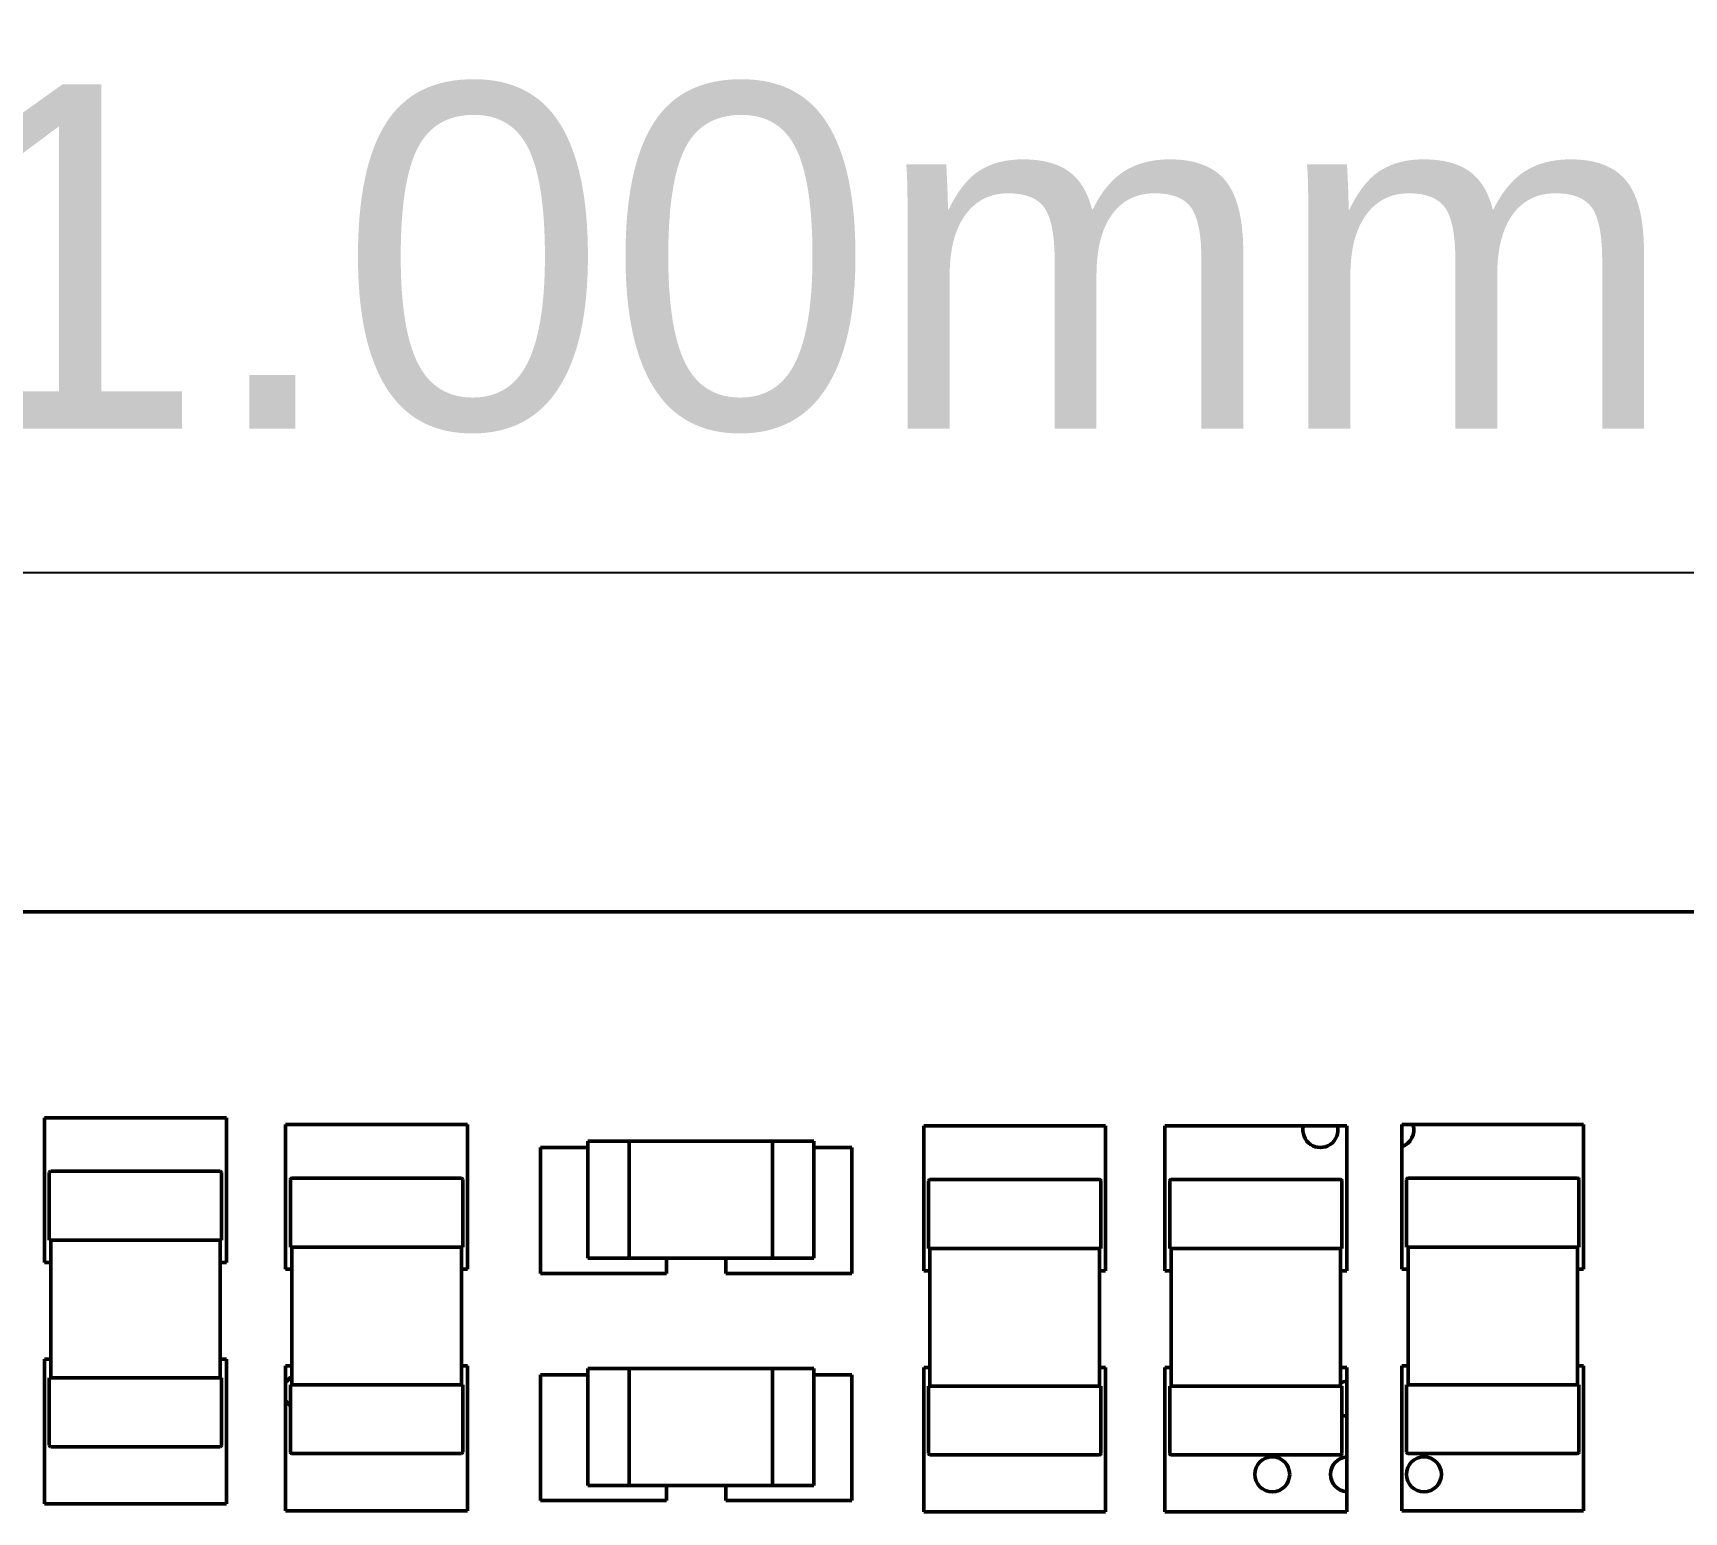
# Model space of a CAD drawing. Header units: millimetres. Extents: x 46 to 194, y 102 to 162.
# Drawn here: x 70.29 to 82.28, y 138.91 to 149.65 of the extents above; entities that cross this region are included whole.
import ezdxf

# ---------------------------------------------------------------- set-up
doc = ezdxf.new("R2010")
doc.units = ezdxf.units.MM
doc.header["$LTSCALE"] = 0.75
doc.layers.add('FD_Dimensions', color=7, linetype='Continuous', lineweight=25)
doc.layers.add('Visible', color=7, linetype='Continuous', lineweight=50)
doc.styles.get("Standard").update_dxf_attribs({"font": 'arial.ttf'})
doc.dimstyles.new('Dim-ISO-25', dxfattribs={"dimtxt": 2.5, "dimasz": 2.5, "dimexe": 1.5, "dimexo": 0, "dimgap": 1, "dimtad": 1, "dimzin": 4, "dimdsep": 46, "dimtxsty": 'Standard', "dimblk": 'OPEN90', "dimcen": 0, "dimazin": 1, "dimtp": 0.1, "dimtm": 0.1, "dimtfac": 0.72, "dimtmove": 0, "dimatfit": 3, "dimfxl": 1, "dimtzin": 4, "dimarcsym": 0})

# ---------------------------------------------------------------- blocks, each defined once
blk = doc.blocks.new('_Open90')
at = {"color": 0, "linetype": 'ByBlock', "lineweight": -2}
for p, q in [((-0.5, 0.5), (0, 0)), ((0, 0), (-1, 0)), ((0, 0), (-0.5, -0.5))]:
    blk.add_line(p, q, dxfattribs=at)
blk = doc.blocks.new('*D19')
at = {"layer": 'Defpoints', "color": 0, "transparency": 16777216}
for p in [(95.441055, 145.734504), (54.440882, 141.306712), (95.441055, 141.306711)]:
    blk.add_point(p, dxfattribs=at)
at = {"layer": 'FD_Dimensions', "color": 0, "lineweight": -2, "transparency": 16777216}
for p, q in [((54.440882, 141.306712), (54.440882, 147.234504)), ((95.441055, 141.306711), (95.441055, 147.234504)), ((56.940882, 145.734504), (92.941055, 145.734504))]:
    blk.add_line(p, q, dxfattribs=at)
at = {"layer": 'FD_Dimensions', "color": 0, "lineweight": -2, "transparency": 16777216, "xscale": 2.5, "yscale": 2.5, "zscale": 2.5, "rotation": 180}
blk.add_blockref('_Open90', (54.440882, 145.734504), dxfattribs=at)
at = {"layer": 'FD_Dimensions', "color": 0, "lineweight": -2, "transparency": 16777216, "xscale": 2.5, "yscale": 2.5, "zscale": 2.5}
blk.add_blockref('_Open90', (95.441055, 145.734504), dxfattribs=at)
at = {"layer": 'FD_Dimensions', "color": 0, "transparency": 16777216, "insert": (74.940968, 148.01177), "char_height": 2.5, "attachment_point": 5}
blk.add_mtext('41.00mm', dxfattribs=at)

msp = doc.modelspace()

# ---------------------------------------------------------------- linework, layer by layer
at = {"layer": 'Visible'}
for p, q in [((54.42, 143.269), (95.42, 143.269)), ((70.378, 141.775), (70.378, 140.724)), ((71.699, 141.775), (70.378, 141.775)), ((71.699, 140.724), (71.699, 141.775)), ((72.128, 141.725), (72.128, 140.674)), ((73.449, 141.725), (72.128, 141.725)), ((73.449, 140.674), (73.449, 141.725)), ((76.761, 141.715), (76.761, 140.664)), ((78.081, 141.715), (76.761, 141.715)), ((78.081, 140.664), (78.081, 141.715)), ((78.511, 141.715), (78.511, 140.664)), ((79.831, 141.715), (78.511, 141.715)), ((79.831, 140.664), (79.831, 141.715)), ((80.23, 141.725), (80.23, 140.674)), ((81.551, 141.725), (80.23, 141.725)), ((81.551, 140.674), (81.551, 141.725)), ((73.978, 141.558), (73.978, 140.644)), ((74.322, 141.558), (73.978, 141.558)), ((74.322, 141.604), (74.322, 140.754)), ((74.322, 141.604), (74.33, 141.604)), ((74.622, 141.604), (74.33, 141.604)), ((74.622, 141.604), (74.622, 140.754)), ((75.662, 141.604), (74.622, 141.604)), ((75.662, 141.604), (75.955, 141.604)), ((75.662, 140.754), (75.662, 141.604)), ((75.962, 141.604), (75.955, 141.604)), ((75.962, 140.754), (75.962, 141.604)), ((76.239, 141.558), (75.962, 141.558)), ((76.239, 140.644), (76.239, 141.558)), ((70.413, 140.886), (70.413, 141.376)), ((70.423, 141.386), (71.653, 141.386)), ((71.663, 141.376), (71.663, 140.886)), ((72.164, 140.836), (72.164, 141.326)), ((72.174, 141.336), (73.404, 141.336)), ((73.414, 141.326), (73.414, 140.836)), ((76.796, 140.826), (76.796, 141.316)), ((76.806, 141.326), (78.036, 141.326)), ((78.046, 141.316), (78.046, 140.826)), ((78.546, 140.826), (78.546, 141.316)), ((78.556, 141.326), (79.786, 141.326)), ((79.796, 141.316), (79.796, 140.826)), ((80.266, 140.836), (80.266, 141.326)), ((80.276, 141.336), (81.506, 141.336)), ((81.516, 141.326), (81.516, 140.836)), ((70.413, 140.886), (70.423, 140.886)), ((70.423, 140.886), (71.653, 140.886)), ((70.423, 140.886), (70.423, 139.886)), ((71.653, 140.886), (71.663, 140.886)), ((71.653, 140.886), (71.653, 139.886)), ((72.164, 140.836), (72.174, 140.836)), ((72.174, 140.836), (73.404, 140.836)), ((72.174, 140.836), (72.174, 139.836)), ((73.404, 140.836), (73.414, 140.836)), ((73.404, 140.836), (73.404, 139.836)), ((76.796, 140.826), (76.806, 140.826)), ((76.806, 140.826), (78.036, 140.826)), ((76.806, 140.826), (76.806, 139.826)), ((78.036, 140.826), (78.046, 140.826)), ((78.036, 140.826), (78.036, 139.826)), ((78.546, 140.826), (78.556, 140.826)), ((78.556, 140.826), (79.786, 140.826)), ((78.556, 140.826), (78.556, 139.826)), ((79.786, 140.826), (79.796, 140.826)), ((79.786, 140.826), (79.786, 139.826)), ((80.266, 140.836), (80.276, 140.836)), ((80.276, 140.836), (81.506, 140.836)), ((80.276, 140.836), (80.276, 139.836)), ((81.506, 140.836), (81.516, 140.836)), ((81.506, 140.836), (81.506, 139.836)), ((70.378, 140.724), (70.423, 140.724)), ((71.653, 140.724), (71.699, 140.724)), ((74.322, 140.754), (74.33, 140.754)), ((74.622, 140.754), (74.33, 140.754)), ((74.622, 140.754), (75.662, 140.754)), ((74.893, 140.644), (74.893, 140.754)), ((75.324, 140.754), (75.324, 140.644)), ((75.662, 140.754), (75.955, 140.754)), ((75.962, 140.754), (75.955, 140.754)), ((72.128, 140.674), (72.174, 140.674)), ((73.404, 140.674), (73.449, 140.674)), ((73.978, 140.644), (74.893, 140.644)), ((75.324, 140.644), (76.239, 140.644)), ((76.761, 140.664), (76.806, 140.664)), ((78.036, 140.664), (78.081, 140.664)), ((78.511, 140.664), (78.556, 140.664)), ((79.786, 140.664), (79.831, 140.664)), ((80.23, 140.674), (80.276, 140.674)), ((81.506, 140.674), (81.551, 140.674)), ((70.378, 140.022), (70.378, 138.971)), ((70.423, 140.022), (70.378, 140.022)), ((71.699, 140.022), (71.653, 140.022)), ((71.699, 138.971), (71.699, 140.022)), ((70.413, 139.886), (70.413, 139.396)), ((70.413, 139.886), (70.423, 139.886)), ((70.423, 139.886), (71.653, 139.886)), ((71.653, 139.886), (71.663, 139.886)), ((71.663, 139.396), (71.663, 139.886)), ((72.128, 139.972), (72.128, 138.921)), ((72.174, 139.972), (72.128, 139.972)), ((73.449, 139.972), (73.404, 139.972)), ((73.449, 138.921), (73.449, 139.972)), ((73.978, 139.908), (73.978, 138.994)), ((74.322, 139.908), (73.978, 139.908)), ((74.322, 139.954), (74.322, 139.104)), ((74.322, 139.954), (74.33, 139.954)), ((74.622, 139.954), (74.33, 139.954)), ((74.622, 139.954), (74.622, 139.104)), ((75.662, 139.954), (74.622, 139.954)), ((75.662, 139.954), (75.955, 139.954)), ((75.662, 139.104), (75.662, 139.954)), ((75.962, 139.954), (75.955, 139.954)), ((75.962, 139.104), (75.962, 139.954)), ((76.239, 139.908), (75.962, 139.908)), ((76.239, 138.994), (76.239, 139.908)), ((76.761, 139.962), (76.761, 138.912)), ((76.806, 139.962), (76.761, 139.962)), ((78.081, 139.962), (78.036, 139.962)), ((78.081, 138.912), (78.081, 139.962)), ((78.511, 139.962), (78.511, 138.912)), ((78.556, 139.962), (78.511, 139.962)), ((79.831, 139.962), (79.786, 139.962)), ((79.831, 138.912), (79.831, 139.962)), ((80.23, 139.972), (80.23, 138.921)), ((80.276, 139.972), (80.23, 139.972)), ((81.551, 139.972), (81.506, 139.972)), ((81.551, 138.921), (81.551, 139.972)), ((72.164, 139.836), (72.164, 139.346)), ((72.164, 139.836), (72.174, 139.836)), ((72.174, 139.836), (73.404, 139.836)), ((73.404, 139.836), (73.414, 139.836)), ((73.414, 139.346), (73.414, 139.836)), ((76.796, 139.826), (76.796, 139.336)), ((76.796, 139.826), (76.806, 139.826)), ((76.806, 139.826), (78.036, 139.826)), ((78.036, 139.826), (78.046, 139.826)), ((78.046, 139.336), (78.046, 139.826)), ((78.546, 139.826), (78.546, 139.336)), ((78.546, 139.826), (78.556, 139.826)), ((78.556, 139.826), (79.786, 139.826)), ((79.786, 139.826), (79.796, 139.826)), ((79.796, 139.336), (79.796, 139.826)), ((80.266, 139.836), (80.266, 139.346)), ((80.266, 139.836), (80.276, 139.836)), ((80.276, 139.836), (81.506, 139.836)), ((81.506, 139.836), (81.516, 139.836)), ((81.516, 139.346), (81.516, 139.836)), ((70.423, 139.386), (71.653, 139.386)), ((72.174, 139.336), (73.404, 139.336)), ((76.806, 139.326), (78.036, 139.326)), ((78.556, 139.326), (79.786, 139.326)), ((80.276, 139.336), (81.506, 139.336)), ((74.322, 139.104), (74.33, 139.104)), ((74.622, 139.104), (74.33, 139.104)), ((74.622, 139.104), (75.662, 139.104)), ((74.893, 138.994), (74.893, 139.104)), ((75.324, 139.104), (75.324, 138.994)), ((75.662, 139.104), (75.955, 139.104)), ((75.962, 139.104), (75.955, 139.104)), ((70.378, 138.971), (71.699, 138.971)), ((72.128, 138.921), (73.449, 138.921)), ((73.978, 138.994), (74.893, 138.994)), ((75.324, 138.994), (76.239, 138.994)), ((76.761, 138.912), (78.081, 138.912)), ((78.511, 138.912), (79.831, 138.912)), ((80.23, 138.921), (81.551, 138.921))]:
    msp.add_line(p, q, dxfattribs=at)
for centre in [(79.29, 139.185), (80.391, 139.185)]:
    msp.add_circle(centre, 0.127, dxfattribs=at)
for centre, radius, start, end in [((79.64, 141.686), 0.127, 166.7347, 13.2653), ((80.191, 141.686), 0.127, 288.217, 17.7949), ((72.239, 139.786), 0.127, 120.767, 150.429), ((79.841, 139.735), 0.127, 94.137, 115.4898), ((80.391, 139.735), 0.127, 170.8359, 189.1641), ((72.239, 139.786), 0.127, 209.571, 233.8113), ((79.841, 139.735), 0.127, 249.4238, 265.863), ((70.423, 139.396), 0.01, 180, 270), ((71.653, 139.396), 0.01, 270, 0), ((72.174, 139.346), 0.01, 180, 270), ((73.404, 139.346), 0.01, 270, 0), ((76.806, 139.336), 0.01, 180, 270), ((78.036, 139.336), 0.01, 270, 0), ((78.556, 139.336), 0.01, 180, 270), ((79.841, 139.185), 0.127, 94.137, 265.863), ((79.786, 139.336), 0.01, 270, 0), ((80.276, 139.346), 0.01, 180, 270), ((81.506, 139.346), 0.01, 270, 0)]:
    msp.add_arc(centre, radius, start, end, dxfattribs=at)
at = {"layer": 'Visible', "extrusion": (0, 0, -1)}
for centre, start, end in [((-70.423, 141.376), 0, 90), ((-71.653, 141.376), 90, 180), ((-72.174, 141.326), 0, 90), ((-73.404, 141.326), 90, 180), ((-76.806, 141.316), 0, 90), ((-78.036, 141.316), 90, 180), ((-78.556, 141.316), 0, 90), ((-79.786, 141.316), 90, 180), ((-80.276, 141.326), 0, 90), ((-81.506, 141.326), 90, 180)]:
    msp.add_arc(centre, 0.01, start, end, dxfattribs=at)

# ---------------------------------------------------------------- dimensions: what is measured, and where the dimension line sits
at = {"layer": 'FD_Dimensions'}
dim = msp.add_aligned_dim(p1=(54.441, 141.307), p2=(95.441, 141.307), distance=4.428, dimstyle='Dim-ISO-25', override={"dimlfac": 1, "dimpost": 'mm', "dimclrd": 0, "dimclre": 0}, dxfattribs=at)
dim.commit()
dim.dimension.update_dxf_attribs({"geometry": '*D19', "text_midpoint": (74.941, 148.012)})

doc.saveas('drawing.dxf')
